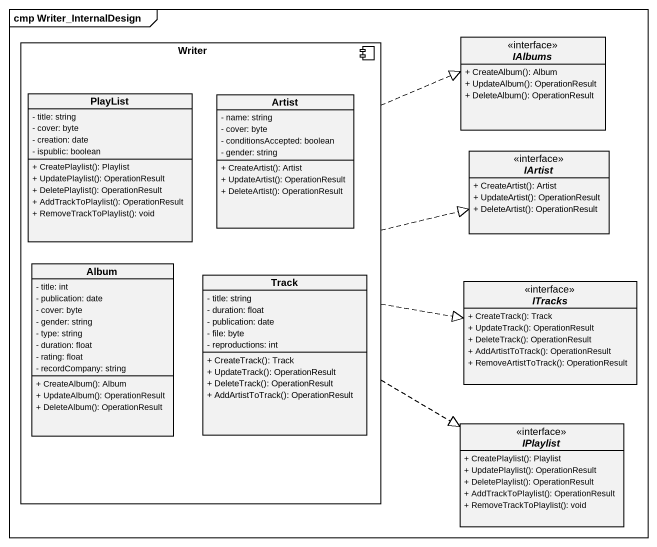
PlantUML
@startuml
mainframe cmp Writer_InternalDesign
hide circle
hide empty members
skinparam classAttributeIconSize 0
component Writer {
  class PlayList {
    - title: string
    - cover: byte
    - creation: date
    - ispublic: boolean
    + CreatePlaylist(): Playlist
    + UpdatePlaylist(): OperationResult
    + DeletePlaylist(): OperationResult
    + AddTrackToPlaylist(): OperationResult
    + RemoveTrackToPlaylist(): void
  }
  class Artist {
    - name: string
    - cover: byte
    - conditionsAccepted: boolean
    - gender: string
    + CreateArtist(): Artist
    + UpdateArtist(): OperationResult
    + DeleteArtist(): OperationResult
  }
  class Album {
    - title: int
    - publication: date
    - cover: byte
    - gender: string
    - type: string
    - duration: float
    - rating: float
    - recordCompany: string
    + CreateAlbum(): Album
    + UpdateAlbum(): OperationResult
    + DeleteAlbum(): OperationResult
  }
  class Track {
    - title: string
    - duration: float
    - publication: date
    - file: byte
    - reproductions: int
    + CreateTrack(): Track
    + UpdateTrack(): OperationResult
    + DeleteTrack(): OperationResult
    + AddArtistToTrack(): OperationResult
  }
}
interface IAlbums {
  + CreateAlbum(): Album
  + UpdateAlbum(): OperationResult
  + DeleteAlbum(): OperationResult
}
interface IArtist {
  + CreateArtist(): Artist
  + UpdateArtist(): OperationResult
  + DeleteArtist(): OperationResult
}
interface ITracks {
  + CreateTrack(): Track
  + UpdateTrack(): OperationResult
  + DeleteTrack(): OperationResult
  + AddArtistToTrack(): OperationResult
  + RemoveArtistToTrack(): OperationResult
}
interface IPlaylist {
  + CreatePlaylist(): Playlist
  + UpdatePlaylist(): OperationResult
  + DeletePlaylist(): OperationResult
  + AddTrackToPlaylist(): OperationResult
  + RemoveTrackToPlaylist(): void
}
Writer .right.|> IAlbums
Writer .right.|> IArtist
Writer .right.|> ITracks
Writer .right.|> IPlaylist
@enduml
